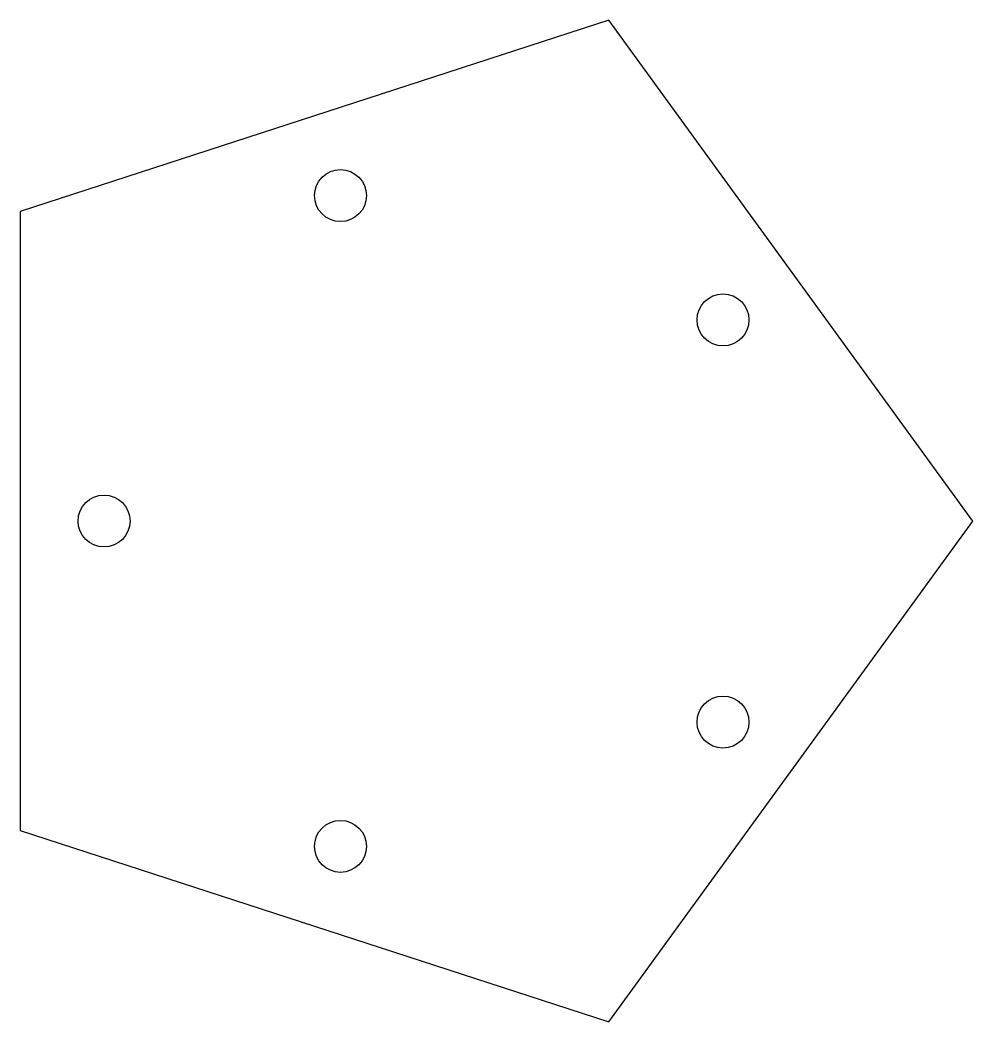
# Model space of a CAD drawing. Extents: x 71.7 to 126.7, y 34.7 to 92.5.
import ezdxf

# ---------------------------------------------------------------- set-up
doc = ezdxf.new("R2010")
doc.units = 0
doc.header["$MEASUREMENT"] = 0
doc.layers.get('0').update_dxf_attribs({"linetype": 'CONTINUOUS'})

msp = doc.modelspace()

# ---------------------------------------------------------------- linework, layer by layer
msp.add_lwpolyline([(71.66, 45.725), (105.661, 34.677), (126.675, 63.6), (105.661, 92.523), (71.66, 81.476)], close=True)
for centre in [(90.159, 82.387), (112.244, 75.211), (76.51, 63.6), (112.244, 51.989), (90.159, 44.814)]:
    msp.add_circle(centre, 1.5)

doc.saveas('drawing.dxf')
